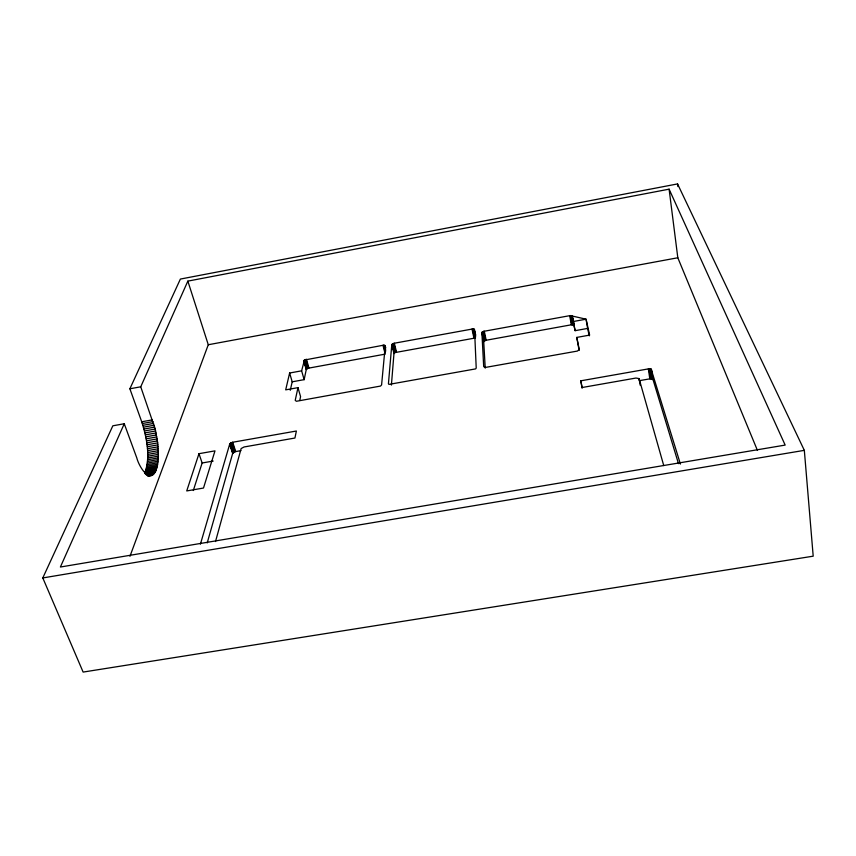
<?xml version="1.0" encoding="UTF-8"?>
<svg xmlns="http://www.w3.org/2000/svg" width="856" height="856" viewBox="0 0 856 856"><rect width="100%" height="100%" fill="white"/><g stroke="black" fill="none" stroke-linecap="round" stroke-linejoin="round"><path stroke-width="1.28" d="M158.392 456.152L157.707 442.894L155.193 429.049L140.737 386.805L187.849 281.121L669.103 189.165L785.166 445.088L60.391 567.025L124.259 423.752L112.832 425.807L42.8 577.939L83.128 672.078L813.2 556.175L804.33 450.352L677.556 183.922L180.381 279.067L129.877 388.785L141.721 421.773C146.858 438.165 150.742 456.772 144.675 473.4L155.557 471.495L157.418 465.653L158.392 456.152L147.639 458.046M391.406 385.093L393.963 353.635L394.958 352.586L475.476 337.96L473.571 329.014L472.565 328.982L394.327 343.224L391.781 344.786L388.431 383.734L388.934 384.408L475.669 368.882L476.214 368.005L474.545 329.699L473.571 329.014M485.224 368.101L483.726 341.79L485.609 340.346L571.862 324.702L573.948 325.184L575.125 330.673L587.612 328.415L589.27 335.841M481.885 332.513L483.694 366.625L485.256 367.459L577.383 351.067L579.245 349.505L576.784 337.414L589.634 335.103L586.071 319.192L570.289 315.575L483.726 331.336L481.885 332.513L483.726 341.79M299.76 400.48L300.574 396.628L297.974 387.65L285.69 389.855L289.628 373.013L301.622 370.83L304.469 360.034L382.974 345.3L385.275 345.728L381.594 384.911L380.513 386.067L296.422 401.271L295.213 400.383L297.974 387.65M290.259 390.315L292.196 381.808L304.148 379.657L306.266 369.557L307.85 368.283L385.179 354.127M215.509 541.548L241.157 448.544L244.088 446.971L294.924 438.026L296.379 431.017L232.704 442.252L229.793 443.804L200.411 544.159M207.216 542.907L232.661 453.434L235.122 451.69L240.9 450.641M193.306 490.531L202.144 462.989L198.977 453.691L214.984 450.866L203.503 488.038L186.726 490.937L198.977 453.691M129.952 556.314L208.276 344.743L187.849 281.121M124.259 423.752L136.832 458.014C138.511 465.001 148.345 483.319 155.557 471.495M208.276 344.743L677.813 257.763L757.442 450.417M129.877 388.785L140.737 386.805M141.721 421.773L152.454 419.847M142.331 423.527L153.053 421.601M142.909 425.325L153.631 423.41M143.466 427.176L154.176 425.25M143.99 429.049L154.701 427.133M144.493 430.964L155.193 429.049M144.953 432.901L155.653 430.996M145.381 434.869L156.081 432.954M145.777 436.838L156.477 434.934M146.141 438.828L156.841 436.924M146.462 440.819L157.162 438.914M146.751 442.809L157.451 440.904M147.007 444.788L157.707 442.894M147.211 446.768L157.921 444.863M147.382 448.715L158.103 446.821M147.521 450.652L158.232 448.758M147.606 452.557L158.339 450.663M147.66 454.429L158.392 452.524M147.671 456.259L158.414 454.365M582.091 388.185L580.807 380.813L648.367 368.893L651.159 369.182L680.413 464.07M147.564 459.779L158.328 457.885M147.457 461.47L158.221 459.565M147.307 463.085L158.082 461.191M147.104 464.648L157.9 462.754M146.879 466.135L157.675 464.241M639.443 380.642L650.442 378.748L653.042 379.657L678.476 463.652M146.601 467.558L157.418 465.653M146.29 468.895L157.119 467.002M145.937 470.158L156.776 468.253M145.552 471.324L156.413 469.43M145.124 472.416L155.995 470.511M202.144 462.989L213.176 461.052M145.392 474.085L155.086 472.384M146.076 474.663L154.572 473.175M146.74 475.144L154.037 473.871M147.382 475.519L153.459 474.449M147.992 475.786L152.871 474.93M148.58 475.936L152.24 475.305M147.928 476.204L151.598 475.562M42.8 577.939L804.33 450.352M575.125 330.673L572.14 315.843L573.713 324.991M663.742 465.568L639.068 378.587L635.965 378.042L582.123 387.511L580.807 380.813M232.104 442.392L235.122 451.69M231.505 442.595L234.533 451.893M230.96 442.852L233.977 452.15M230.467 443.14L233.495 452.45M230.082 443.472L233.1 452.771M229.793 443.804L232.821 453.102M229.633 444.125L232.661 453.434M232.704 442.252L235.721 451.551M289.628 373.013L292.196 381.808M301.622 370.83L304.148 379.657M303.901 360.569L306.384 369.289M303.784 360.836L306.266 369.557M306.448 359.263L308.92 367.984M305.902 359.392L308.374 368.101M305.378 359.563L307.85 368.283M304.886 359.788L307.358 368.497M304.469 360.034L306.94 368.754M304.126 360.301L306.609 369.022M383.509 345.225L385.403 352.79M382.974 345.3L384.868 352.865M385.125 345.524L385.746 348.05M384.847 345.375L385.478 347.889M384.472 345.268L385.735 350.307M384.023 345.214L385.596 351.516M392.059 344.262L394.242 353.1M391.855 344.529L393.963 353.635M394.327 343.224L396.499 352.073M393.781 343.352L395.954 352.19M393.257 343.534L395.429 352.372M392.776 343.748L394.958 352.586M392.369 343.994L394.552 352.843M475.091 332.256L475.626 334.814M474.278 329.26L475.636 335.659M473.967 329.111L475.604 336.793M473.09 328.971L474.994 337.917M472.565 328.982L474.47 337.927M472.009 329.057L473.914 338.002M484.282 331.208L486.165 340.217M483.726 331.336L485.609 340.346M483.201 331.507L485.085 340.517M482.731 331.732L484.614 340.742M482.345 331.978L484.229 340.988M482.056 332.246L483.94 341.255M579.138 350.468L576.784 337.414M572.375 316.035L573.948 325.184M571.787 315.693L573.36 324.831M571.348 315.596L572.932 324.734M570.845 315.554L572.418 324.692M570.289 315.575L571.862 324.702M569.711 315.65L571.294 324.777M587.612 328.415L586.071 319.192L573.541 321.471L574.055 325.419M639.218 378.876L640.149 385.125M639.068 378.587L639.443 381.08M648.367 368.893L649.8 378.823M651.459 369.428L653.042 379.657M651.159 369.182L652.582 379.122M650.742 369L652.176 378.93M650.228 368.872L651.662 378.801M649.64 368.808L651.074 378.737M649.009 368.818L650.442 378.748M669.103 189.165L677.813 257.763M677.556 183.922L677.877 186.544"/></g></svg>
